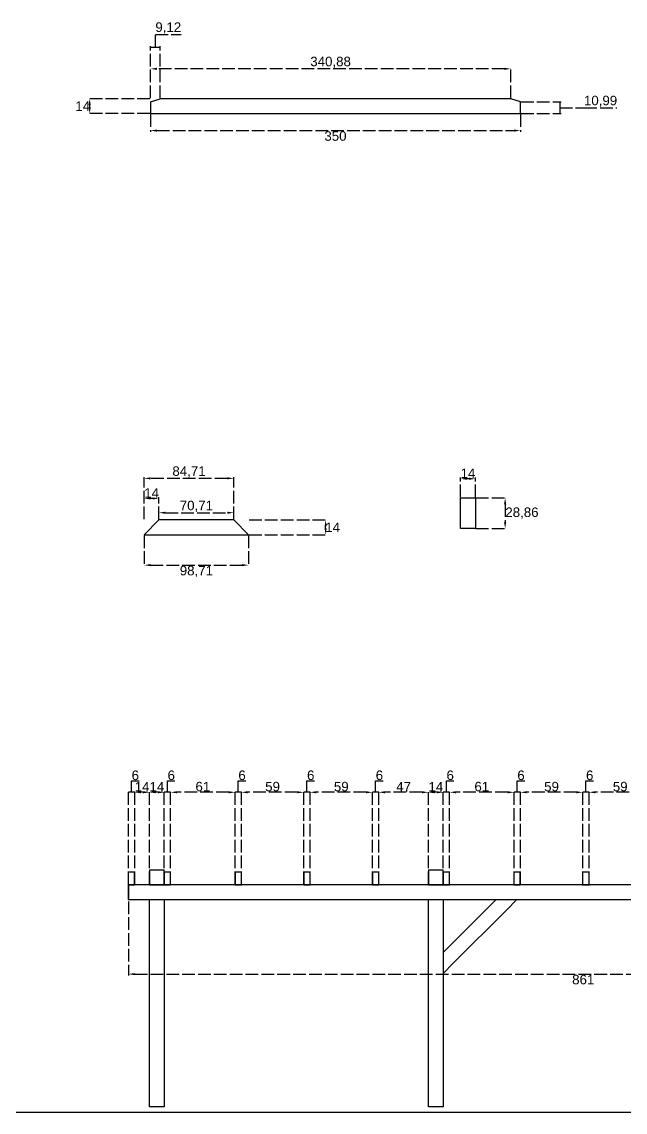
# Model space of a CAD drawing. Header units: millimetres. Extents: x 1435 to 6169, y 1613 to 2820.
# Drawn here: x 2487 to 3058, y 1789 to 2820 of the extents above; entities that cross this region are included whole.
import ezdxf

# ---------------------------------------------------------------- set-up
doc = ezdxf.new("R2010")
doc.units = ezdxf.units.MM
doc.linetypes.add('ACAD_ISO02W100', pattern=[15, 12, -3])
doc.styles.add('Beschriftung', font='Arial.ttf')
doc.dimstyles.new('ISO-25', dxfattribs={"dimtxt": 9, "dimasz": 6, "dimexe": 1.25, "dimexo": 0.625, "dimtad": 2, "dimtih": 1, "dimtoh": 1, "dimtxsty": 'Beschriftung', "dimcen": 2.5, "dimclrd": 6, "dimclre": 6, "dimclrt": 6, "dimadec": 0, "dimazin": 0, "dimtfac": 1, "dimtmove": 1, "dimatfit": 3, "dimfxl": 1, "dimarcsym": 0})

# ---------------------------------------------------------------- blocks, each defined once
blk = doc.blocks.new('*D14')
at = {"color": 6, "linetype": 'ACAD_ISO02W100', "lineweight": -2, "transparency": 16777216}
for p, q in [((2609.1, 2732.5), (2609.1, 2715.8)), ((2959.1, 2732.5), (2959.1, 2715.8)), ((2615.1, 2717), (2953.1, 2717))]:
    blk.add_line(p, q, dxfattribs=at)
at = {"color": 6, "transparency": 16777216}
for points in [[(2615.1, 2718), (2615.1, 2716), (2609.1, 2717)], [(2953.1, 2718), (2953.1, 2716), (2959.1, 2717)]]:
    blk.add_solid(points, dxfattribs=at)
at = {"layer": 'Defpoints', "color": 0, "transparency": 16777216}
for p in [(2609.1, 2733.1), (2959.1, 2733.1), (2959.1, 2717)]:
    blk.add_point(p, dxfattribs=at)
at = {"color": 6, "transparency": 16777216, "insert": (2784.1, 2711.8), "char_height": 9, "attachment_point": 5, "style": 'Beschriftung'}
blk.add_mtext('350', dxfattribs=at)
blk = doc.blocks.new('*D15')
at = {"color": 6, "linetype": 'ACAD_ISO02W100', "lineweight": -2, "transparency": 16777216}
for p, q in [((2959.7, 2744.1), (2997.6, 2744.1)), ((2996.4, 2744.1), (2996.4, 2733.1)), ((2996.4, 2744.1), (2996.4, 2733.1)), ((2959.7, 2733.1), (2997.6, 2733.1)), ((2996.4, 2738.6), (3019.6, 2738.6)), ((3019.6, 2738.6), (3050.4, 2738.6))]:
    blk.add_line(p, q, dxfattribs=at)
at = {"layer": 'Defpoints', "color": 0, "transparency": 16777216}
for p in [(2959.1, 2744.1), (2959.1, 2733.1), (2996.4, 2733.1)]:
    blk.add_point(p, dxfattribs=at)
at = {"color": 6, "transparency": 16777216, "insert": (3035, 2744.6), "char_height": 9, "attachment_point": 5, "style": 'Beschriftung'}
blk.add_mtext('10,99', dxfattribs=at)
blk = doc.blocks.new('*D16')
at = {"color": 6, "linetype": 'ACAD_ISO02W100', "lineweight": -2, "transparency": 16777216}
for p, q in [((2609.1, 2747.7), (2609.1, 2776.7)), ((2944, 2775.4), (2615.1, 2775.4)), ((2950, 2747.7), (2950, 2776.7))]:
    blk.add_line(p, q, dxfattribs=at)
at = {"color": 6, "transparency": 16777216}
for points in [[(2615.1, 2776.4), (2615.1, 2774.4), (2609.1, 2775.4)], [(2944, 2776.4), (2944, 2774.4), (2950, 2775.4)]]:
    blk.add_solid(points, dxfattribs=at)
at = {"layer": 'Defpoints', "color": 0, "transparency": 16777216}
for p in [(2609.1, 2775.4), (2609.1, 2747.1), (2950, 2747.1)]:
    blk.add_point(p, dxfattribs=at)
at = {"color": 6, "transparency": 16777216, "insert": (2779.5, 2781.5), "char_height": 9, "attachment_point": 5, "style": 'Beschriftung'}
blk.add_mtext('340,88', dxfattribs=at)
blk = doc.blocks.new('*D17')
at = {"color": 6, "linetype": 'ACAD_ISO02W100', "lineweight": -2, "transparency": 16777216}
for p, q in [((2613.7, 2795.5), (2613.7, 2807.9)), ((2613.7, 2807.9), (2638.2, 2807.9)), ((2609.1, 2747.7), (2609.1, 2796.8)), ((2618.2, 2795.5), (2609.1, 2795.5)), ((2618.2, 2795.5), (2609.1, 2795.5)), ((2618.2, 2747.7), (2618.2, 2796.8))]:
    blk.add_line(p, q, dxfattribs=at)
at = {"layer": 'Defpoints', "color": 0, "transparency": 16777216}
for p in [(2609.1, 2795.5), (2609.1, 2747.1), (2618.2, 2747.1)]:
    blk.add_point(p, dxfattribs=at)
at = {"color": 6, "transparency": 16777216, "insert": (2625.9, 2814), "char_height": 9, "attachment_point": 5, "style": 'Beschriftung'}
blk.add_mtext('9,12', dxfattribs=at)
blk = doc.blocks.new('*D18')
at = {"color": 6, "linetype": 'ACAD_ISO02W100', "lineweight": -2, "transparency": 16777216}
for p, q in [((2608.5, 2747.1), (2550.3, 2747.1)), ((2608.5, 2733.1), (2550.3, 2733.1)), ((2551.5, 2739.1), (2551.5, 2741.1))]:
    blk.add_line(p, q, dxfattribs=at)
at = {"color": 6, "transparency": 16777216}
for points in [[(2550.5, 2741.1), (2552.5, 2741.1), (2551.5, 2747.1)], [(2550.5, 2739.1), (2552.5, 2739.1), (2551.5, 2733.1)]]:
    blk.add_solid(points, dxfattribs=at)
at = {"layer": 'Defpoints', "color": 0, "transparency": 16777216}
for p in [(2551.5, 2747.1), (2609.1, 2747.1), (2609.1, 2733.1)]:
    blk.add_point(p, dxfattribs=at)
at = {"color": 6, "transparency": 16777216, "insert": (2544.9, 2740.1), "char_height": 9, "attachment_point": 5, "style": 'Beschriftung'}
blk.add_mtext('14', dxfattribs=at)
blk = doc.blocks.new('*D23')
at = {"color": 6, "linetype": 'ACAD_ISO02W100', "lineweight": -2, "transparency": 16777216}
for p, q in [((2603.1, 2334.1), (2603.1, 2304.8)), ((2701.8, 2334.1), (2701.8, 2304.8)), ((2609.1, 2306), (2695.8, 2306))]:
    blk.add_line(p, q, dxfattribs=at)
at = {"color": 6, "transparency": 16777216}
for points in [[(2609.1, 2307), (2609.1, 2305), (2603.1, 2306)], [(2695.8, 2307), (2695.8, 2305), (2701.8, 2306)]]:
    blk.add_solid(points, dxfattribs=at)
at = {"layer": 'Defpoints', "color": 0, "transparency": 16777216}
for p in [(2603.1, 2334.7), (2701.8, 2334.7), (2701.8, 2306)]:
    blk.add_point(p, dxfattribs=at)
at = {"color": 6, "transparency": 16777216, "insert": (2652.5, 2300), "char_height": 9, "attachment_point": 5, "style": 'Beschriftung'}
blk.add_mtext('98,71', dxfattribs=at)
blk = doc.blocks.new('*D24')
at = {"color": 6, "linetype": 'ACAD_ISO02W100', "lineweight": -2, "transparency": 16777216}
for p, q in [((2603.1, 2349.4), (2603.1, 2370.3)), ((2611.1, 2369.1), (2609.1, 2369.1)), ((2617.1, 2349.4), (2617.1, 2370.3))]:
    blk.add_line(p, q, dxfattribs=at)
at = {"color": 6, "transparency": 16777216}
for points in [[(2609.1, 2370.1), (2609.1, 2368.1), (2603.1, 2369.1)], [(2611.1, 2370.1), (2611.1, 2368.1), (2617.1, 2369.1)]]:
    blk.add_solid(points, dxfattribs=at)
at = {"layer": 'Defpoints', "color": 0, "transparency": 16777216}
for p in [(2603.1, 2369.1), (2603.1, 2348.7), (2617.1, 2348.7)]:
    blk.add_point(p, dxfattribs=at)
at = {"color": 6, "transparency": 16777216, "insert": (2610.1, 2374.2), "char_height": 9, "attachment_point": 5, "style": 'Beschriftung'}
blk.add_mtext('14', dxfattribs=at)
blk = doc.blocks.new('*D25')
at = {"color": 6, "linetype": 'ACAD_ISO02W100', "lineweight": -2, "transparency": 16777216}
for p, q in [((2603.1, 2349.4), (2603.1, 2389.3)), ((2681.8, 2388.1), (2609.1, 2388.1)), ((2687.8, 2349.4), (2687.8, 2389.3))]:
    blk.add_line(p, q, dxfattribs=at)
at = {"color": 6, "transparency": 16777216}
for points in [[(2609.1, 2389.1), (2609.1, 2387.1), (2603.1, 2388.1)], [(2681.8, 2389.1), (2681.8, 2387.1), (2687.8, 2388.1)]]:
    blk.add_solid(points, dxfattribs=at)
at = {"layer": 'Defpoints', "color": 0, "transparency": 16777216}
for p in [(2603.1, 2388.1), (2603.1, 2348.7), (2687.8, 2348.7)]:
    blk.add_point(p, dxfattribs=at)
at = {"color": 6, "transparency": 16777216, "insert": (2645.5, 2394.1), "char_height": 9, "attachment_point": 5, "style": 'Beschriftung'}
blk.add_mtext('84,71', dxfattribs=at)
blk = doc.blocks.new('*D26')
at = {"color": 6, "linetype": 'ACAD_ISO02W100', "lineweight": -2, "transparency": 16777216}
for p, q in [((2702.4, 2348.7), (2776.1, 2348.7)), ((2774.8, 2340.7), (2774.8, 2342.7)), ((2702.4, 2334.7), (2776.1, 2334.7))]:
    blk.add_line(p, q, dxfattribs=at)
at = {"color": 6, "transparency": 16777216}
for points in [[(2773.8, 2342.7), (2775.8, 2342.7), (2774.8, 2348.7)], [(2773.8, 2340.7), (2775.8, 2340.7), (2774.8, 2334.7)]]:
    blk.add_solid(points, dxfattribs=at)
at = {"layer": 'Defpoints', "color": 0, "transparency": 16777216}
for p in [(2701.8, 2348.7), (2774.8, 2348.7), (2701.8, 2334.7)]:
    blk.add_point(p, dxfattribs=at)
at = {"color": 6, "transparency": 16777216, "insert": (2781.4, 2341.7), "char_height": 9, "attachment_point": 5, "style": 'Beschriftung'}
blk.add_mtext('14', dxfattribs=at)
blk = doc.blocks.new('*D31')
at = {"color": 6, "linetype": 'ACAD_ISO02W100', "lineweight": -2, "transparency": 16777216}
for p, q in [((2917.1, 2369.6), (2945.9, 2369.6)), ((2944.7, 2363.6), (2944.7, 2346.7)), ((2917.1, 2340.7), (2945.9, 2340.7))]:
    blk.add_line(p, q, dxfattribs=at)
at = {"color": 6, "transparency": 16777216}
for points in [[(2943.7, 2363.6), (2945.7, 2363.6), (2944.7, 2369.6)], [(2943.7, 2346.7), (2945.7, 2346.7), (2944.7, 2340.7)]]:
    blk.add_solid(points, dxfattribs=at)
at = {"layer": 'Defpoints', "color": 0, "transparency": 16777216}
for p in [(2916.5, 2369.6), (2916.5, 2340.7), (2944.7, 2340.7)]:
    blk.add_point(p, dxfattribs=at)
at = {"color": 6, "transparency": 16777216, "insert": (2960.6, 2355.2), "char_height": 9, "attachment_point": 5, "style": 'Beschriftung'}
blk.add_mtext('28,86', dxfattribs=at)
blk = doc.blocks.new('*D32')
at = {"color": 6, "linetype": 'ACAD_ISO02W100', "lineweight": -2, "transparency": 16777216}
for p, q in [((2902.5, 2370.2), (2902.5, 2389)), ((2910.5, 2387.7), (2908.5, 2387.7)), ((2916.5, 2370.2), (2916.5, 2389))]:
    blk.add_line(p, q, dxfattribs=at)
at = {"color": 6, "transparency": 16777216}
for points in [[(2908.5, 2388.7), (2908.5, 2386.7), (2902.5, 2387.7)], [(2910.5, 2388.7), (2910.5, 2386.7), (2916.5, 2387.7)]]:
    blk.add_solid(points, dxfattribs=at)
at = {"layer": 'Defpoints', "color": 0, "transparency": 16777216}
for p in [(2902.5, 2387.7), (2902.5, 2369.6), (2916.5, 2369.6)]:
    blk.add_point(p, dxfattribs=at)
at = {"color": 6, "transparency": 16777216, "insert": (2909.5, 2392.9), "char_height": 9, "attachment_point": 5, "style": 'Beschriftung'}
blk.add_mtext('14', dxfattribs=at)
blk = doc.blocks.new('*D33')
at = {"color": 6, "linetype": 'ACAD_ISO02W100', "lineweight": -2, "transparency": 16777216}
for p, q in [((2617.1, 2349.4), (2617.1, 2356.8)), ((2623.1, 2355.6), (2681.8, 2355.6)), ((2687.8, 2349.4), (2687.8, 2356.8))]:
    blk.add_line(p, q, dxfattribs=at)
at = {"color": 6, "transparency": 16777216}
for points in [[(2623.1, 2356.6), (2623.1, 2354.6), (2617.1, 2355.6)], [(2681.8, 2356.6), (2681.8, 2354.6), (2687.8, 2355.6)]]:
    blk.add_solid(points, dxfattribs=at)
at = {"layer": 'Defpoints', "color": 0, "transparency": 16777216}
for p in [(2687.8, 2355.6), (2617.1, 2348.7), (2687.8, 2348.7)]:
    blk.add_point(p, dxfattribs=at)
at = {"color": 6, "transparency": 16777216, "insert": (2652.5, 2361.6), "char_height": 9, "attachment_point": 5, "style": 'Beschriftung'}
blk.add_mtext('70,71', dxfattribs=at)
blk = doc.blocks.new('*D76')
at = {"color": 6, "linetype": 'ACAD_ISO02W100', "lineweight": -2, "transparency": 16777216}
for p, q in [((2608.1, 2004.3), (2608.1, 2092.5)), ((2616.1, 2091.2), (2614.1, 2091.2)), ((2622.1, 2004.3), (2622.1, 2092.5))]:
    blk.add_line(p, q, dxfattribs=at)
at = {"color": 6, "transparency": 16777216}
for points in [[(2614.1, 2092.2), (2614.1, 2090.2), (2608.1, 2091.2)], [(2616.1, 2092.2), (2616.1, 2090.2), (2622.1, 2091.2)]]:
    blk.add_solid(points, dxfattribs=at)
at = {"layer": 'Defpoints', "color": 0, "transparency": 16777216}
for p in [(2608.1, 2091.2), (2608.1, 2003.6), (2622.1, 2003.6)]:
    blk.add_point(p, dxfattribs=at)
at = {"color": 6, "transparency": 16777216, "insert": (2615.1, 2096.4), "char_height": 9, "attachment_point": 5, "style": 'Beschriftung'}
blk.add_mtext('14', dxfattribs=at)
blk = doc.blocks.new('*D77')
at = {"color": 6, "linetype": 'ACAD_ISO02W100', "lineweight": -2, "transparency": 16777216}
for p, q in [((2625.1, 2091.2), (2625.1, 2102)), ((2625.1, 2102), (2632.2, 2102)), ((2622.1, 2004.3), (2622.1, 2092.5)), ((2628.1, 2091.2), (2622.1, 2091.2)), ((2628.1, 2091.2), (2622.1, 2091.2)), ((2628.1, 2004.3), (2628.1, 2092.5))]:
    blk.add_line(p, q, dxfattribs=at)
at = {"layer": 'Defpoints', "color": 0, "transparency": 16777216}
for p in [(2622.1, 2091.2), (2622.1, 2003.6), (2628.1, 2003.6)]:
    blk.add_point(p, dxfattribs=at)
at = {"color": 6, "transparency": 16777216, "insert": (2628.7, 2107.2), "char_height": 9, "attachment_point": 5, "style": 'Beschriftung'}
blk.add_mtext('6', dxfattribs=at)
blk = doc.blocks.new('*D78')
at = {"color": 6, "linetype": 'ACAD_ISO02W100', "lineweight": -2, "transparency": 16777216}
for p, q in [((2628.1, 2004.3), (2628.1, 2092.5)), ((2683.1, 2091.2), (2634.1, 2091.2)), ((2689.1, 2004.3), (2689.1, 2092.5))]:
    blk.add_line(p, q, dxfattribs=at)
at = {"color": 6, "transparency": 16777216}
for points in [[(2634.1, 2092.2), (2634.1, 2090.2), (2628.1, 2091.2)], [(2683.1, 2092.2), (2683.1, 2090.2), (2689.1, 2091.2)]]:
    blk.add_solid(points, dxfattribs=at)
at = {"layer": 'Defpoints', "color": 0, "transparency": 16777216}
for p in [(2628.1, 2091.2), (2628.1, 2003.6), (2689.1, 2003.6)]:
    blk.add_point(p, dxfattribs=at)
at = {"color": 6, "transparency": 16777216, "insert": (2658.6, 2096.5), "char_height": 9, "attachment_point": 5, "style": 'Beschriftung'}
blk.add_mtext('61', dxfattribs=at)
blk = doc.blocks.new('*D79')
at = {"color": 6, "linetype": 'ACAD_ISO02W100', "lineweight": -2, "transparency": 16777216}
for p, q in [((2692.1, 2091.2), (2692.1, 2102)), ((2692.1, 2102), (2699.2, 2102)), ((2689.1, 2004.3), (2689.1, 2092.5)), ((2695.1, 2091.2), (2689.1, 2091.2)), ((2695.1, 2091.2), (2689.1, 2091.2)), ((2695.1, 2004.3), (2695.1, 2092.5))]:
    blk.add_line(p, q, dxfattribs=at)
at = {"layer": 'Defpoints', "color": 0, "transparency": 16777216}
for p in [(2689.1, 2091.2), (2689.1, 2003.6), (2695.1, 2003.6)]:
    blk.add_point(p, dxfattribs=at)
at = {"color": 6, "transparency": 16777216, "insert": (2695.7, 2107.2), "char_height": 9, "attachment_point": 5, "style": 'Beschriftung'}
blk.add_mtext('6', dxfattribs=at)
blk = doc.blocks.new('*D80')
at = {"color": 6, "linetype": 'ACAD_ISO02W100', "lineweight": -2, "transparency": 16777216}
for p, q in [((2695.1, 2004.3), (2695.1, 2092.5)), ((2748.1, 2091.2), (2701.1, 2091.2)), ((2754.1, 2004.3), (2754.1, 2092.5))]:
    blk.add_line(p, q, dxfattribs=at)
at = {"color": 6, "transparency": 16777216}
for points in [[(2701.1, 2092.2), (2701.1, 2090.2), (2695.1, 2091.2)], [(2748.1, 2092.2), (2748.1, 2090.2), (2754.1, 2091.2)]]:
    blk.add_solid(points, dxfattribs=at)
at = {"layer": 'Defpoints', "color": 0, "transparency": 16777216}
for p in [(2695.1, 2091.2), (2695.1, 2003.6), (2754.1, 2003.6)]:
    blk.add_point(p, dxfattribs=at)
at = {"color": 6, "transparency": 16777216, "insert": (2724.6, 2096.5), "char_height": 9, "attachment_point": 5, "style": 'Beschriftung'}
blk.add_mtext('59', dxfattribs=at)
blk = doc.blocks.new('*D81')
at = {"color": 6, "linetype": 'ACAD_ISO02W100', "lineweight": -2, "transparency": 16777216}
for p, q in [((2757.1, 2091.2), (2757.1, 2102)), ((2757.1, 2102), (2764.2, 2102)), ((2754.1, 2004.3), (2754.1, 2092.5)), ((2760.1, 2091.2), (2754.1, 2091.2)), ((2760.1, 2091.2), (2754.1, 2091.2)), ((2760.1, 2004.3), (2760.1, 2092.5))]:
    blk.add_line(p, q, dxfattribs=at)
at = {"layer": 'Defpoints', "color": 0, "transparency": 16777216}
for p in [(2754.1, 2091.2), (2754.1, 2003.6), (2760.1, 2003.6)]:
    blk.add_point(p, dxfattribs=at)
at = {"color": 6, "transparency": 16777216, "insert": (2760.7, 2107.2), "char_height": 9, "attachment_point": 5, "style": 'Beschriftung'}
blk.add_mtext('6', dxfattribs=at)
blk = doc.blocks.new('*D82')
at = {"color": 6, "linetype": 'ACAD_ISO02W100', "lineweight": -2, "transparency": 16777216}
for p, q in [((2760.1, 2004.3), (2760.1, 2092.5)), ((2813.1, 2091.2), (2766.1, 2091.2)), ((2819.1, 2004.3), (2819.1, 2092.5))]:
    blk.add_line(p, q, dxfattribs=at)
at = {"color": 6, "transparency": 16777216}
for points in [[(2766.1, 2092.2), (2766.1, 2090.2), (2760.1, 2091.2)], [(2813.1, 2092.2), (2813.1, 2090.2), (2819.1, 2091.2)]]:
    blk.add_solid(points, dxfattribs=at)
at = {"layer": 'Defpoints', "color": 0, "transparency": 16777216}
for p in [(2760.1, 2091.2), (2760.1, 2003.6), (2819.1, 2003.6)]:
    blk.add_point(p, dxfattribs=at)
at = {"color": 6, "transparency": 16777216, "insert": (2789.6, 2096.5), "char_height": 9, "attachment_point": 5, "style": 'Beschriftung'}
blk.add_mtext('59', dxfattribs=at)
blk = doc.blocks.new('*D83')
at = {"color": 6, "linetype": 'ACAD_ISO02W100', "lineweight": -2, "transparency": 16777216}
for p, q in [((2825.1, 2004.3), (2825.1, 2092.5)), ((2866.1, 2091.2), (2831.1, 2091.2)), ((2872.1, 2004.3), (2872.1, 2092.5))]:
    blk.add_line(p, q, dxfattribs=at)
at = {"color": 6, "transparency": 16777216}
for points in [[(2831.1, 2092.2), (2831.1, 2090.2), (2825.1, 2091.2)], [(2866.1, 2092.2), (2866.1, 2090.2), (2872.1, 2091.2)]]:
    blk.add_solid(points, dxfattribs=at)
at = {"layer": 'Defpoints', "color": 0, "transparency": 16777216}
for p in [(2825.1, 2091.2), (2825.1, 2003.6), (2872.1, 2003.6)]:
    blk.add_point(p, dxfattribs=at)
at = {"color": 6, "transparency": 16777216, "insert": (2848.6, 2096.4), "char_height": 9, "attachment_point": 5, "style": 'Beschriftung'}
blk.add_mtext('47', dxfattribs=at)
blk = doc.blocks.new('*D84')
at = {"color": 6, "linetype": 'ACAD_ISO02W100', "lineweight": -2, "transparency": 16777216}
for p, q in [((2822.1, 2091.2), (2822.1, 2102)), ((2822.1, 2102), (2829.2, 2102)), ((2819.1, 2004.3), (2819.1, 2092.5)), ((2825.1, 2091.2), (2819.1, 2091.2)), ((2825.1, 2091.2), (2819.1, 2091.2)), ((2825.1, 2004.3), (2825.1, 2092.5))]:
    blk.add_line(p, q, dxfattribs=at)
at = {"layer": 'Defpoints', "color": 0, "transparency": 16777216}
for p in [(2819.1, 2091.2), (2819.1, 2003.6), (2825.1, 2003.6)]:
    blk.add_point(p, dxfattribs=at)
at = {"color": 6, "transparency": 16777216, "insert": (2825.7, 2107.2), "char_height": 9, "attachment_point": 5, "style": 'Beschriftung'}
blk.add_mtext('6', dxfattribs=at)
blk = doc.blocks.new('*D85')
at = {"color": 6, "linetype": 'ACAD_ISO02W100', "lineweight": -2, "transparency": 16777216}
for p, q in [((2872.1, 2004.3), (2872.1, 2092.5)), ((2880.1, 2091.2), (2878.1, 2091.2)), ((2886.1, 2004.3), (2886.1, 2092.5))]:
    blk.add_line(p, q, dxfattribs=at)
at = {"color": 6, "transparency": 16777216}
for points in [[(2878.1, 2092.2), (2878.1, 2090.2), (2872.1, 2091.2)], [(2880.1, 2092.2), (2880.1, 2090.2), (2886.1, 2091.2)]]:
    blk.add_solid(points, dxfattribs=at)
at = {"layer": 'Defpoints', "color": 0, "transparency": 16777216}
for p in [(2872.1, 2091.2), (2872.1, 2003.6), (2886.1, 2003.6)]:
    blk.add_point(p, dxfattribs=at)
at = {"color": 6, "transparency": 16777216, "insert": (2879.1, 2096.4), "char_height": 9, "attachment_point": 5, "style": 'Beschriftung'}
blk.add_mtext('14', dxfattribs=at)
blk = doc.blocks.new('*D86')
at = {"color": 6, "linetype": 'ACAD_ISO02W100', "lineweight": -2, "transparency": 16777216}
for p, q in [((2889.1, 2091.2), (2889.1, 2102)), ((2889.1, 2102), (2896.2, 2102)), ((2886.1, 2004.3), (2886.1, 2092.5)), ((2892.1, 2091.2), (2886.1, 2091.2)), ((2892.1, 2091.2), (2886.1, 2091.2)), ((2892.1, 2004.3), (2892.1, 2092.5))]:
    blk.add_line(p, q, dxfattribs=at)
at = {"layer": 'Defpoints', "color": 0, "transparency": 16777216}
for p in [(2886.1, 2091.2), (2886.1, 2003.6), (2892.1, 2003.6)]:
    blk.add_point(p, dxfattribs=at)
at = {"color": 6, "transparency": 16777216, "insert": (2892.7, 2107.2), "char_height": 9, "attachment_point": 5, "style": 'Beschriftung'}
blk.add_mtext('6', dxfattribs=at)
blk = doc.blocks.new('*D87')
at = {"color": 6, "linetype": 'ACAD_ISO02W100', "lineweight": -2, "transparency": 16777216}
for p, q in [((2892.1, 2004.3), (2892.1, 2092.5)), ((2947.1, 2091.2), (2898.1, 2091.2)), ((2953.1, 2004.3), (2953.1, 2092.5))]:
    blk.add_line(p, q, dxfattribs=at)
at = {"color": 6, "transparency": 16777216}
for points in [[(2898.1, 2092.2), (2898.1, 2090.2), (2892.1, 2091.2)], [(2947.1, 2092.2), (2947.1, 2090.2), (2953.1, 2091.2)]]:
    blk.add_solid(points, dxfattribs=at)
at = {"layer": 'Defpoints', "color": 0, "transparency": 16777216}
for p in [(2892.1, 2091.2), (2892.1, 2003.6), (2953.1, 2003.6)]:
    blk.add_point(p, dxfattribs=at)
at = {"color": 6, "transparency": 16777216, "insert": (2922.6, 2096.5), "char_height": 9, "attachment_point": 5, "style": 'Beschriftung'}
blk.add_mtext('61', dxfattribs=at)
blk = doc.blocks.new('*D88')
at = {"color": 6, "linetype": 'ACAD_ISO02W100', "lineweight": -2, "transparency": 16777216}
for p, q in [((2956.1, 2091.2), (2956.1, 2102)), ((2956.1, 2102), (2963.2, 2102)), ((2953.1, 2004.3), (2953.1, 2092.5)), ((2959.1, 2091.2), (2953.1, 2091.2)), ((2959.1, 2091.2), (2953.1, 2091.2)), ((2959.1, 2004.3), (2959.1, 2092.5))]:
    blk.add_line(p, q, dxfattribs=at)
at = {"layer": 'Defpoints', "color": 0, "transparency": 16777216}
for p in [(2953.1, 2091.2), (2953.1, 2003.6), (2959.1, 2003.6)]:
    blk.add_point(p, dxfattribs=at)
at = {"color": 6, "transparency": 16777216, "insert": (2959.7, 2107.2), "char_height": 9, "attachment_point": 5, "style": 'Beschriftung'}
blk.add_mtext('6', dxfattribs=at)
blk = doc.blocks.new('*D89')
at = {"color": 6, "linetype": 'ACAD_ISO02W100', "lineweight": -2, "transparency": 16777216}
for p, q in [((2959.1, 2004.3), (2959.1, 2092.5)), ((3012.1, 2091.2), (2965.1, 2091.2)), ((3018.1, 2004.3), (3018.1, 2092.5))]:
    blk.add_line(p, q, dxfattribs=at)
at = {"color": 6, "transparency": 16777216}
for points in [[(2965.1, 2092.2), (2965.1, 2090.2), (2959.1, 2091.2)], [(3012.1, 2092.2), (3012.1, 2090.2), (3018.1, 2091.2)]]:
    blk.add_solid(points, dxfattribs=at)
at = {"layer": 'Defpoints', "color": 0, "transparency": 16777216}
for p in [(2959.1, 2091.2), (2959.1, 2003.6), (3018.1, 2003.6)]:
    blk.add_point(p, dxfattribs=at)
at = {"color": 6, "transparency": 16777216, "insert": (2988.6, 2096.5), "char_height": 9, "attachment_point": 5, "style": 'Beschriftung'}
blk.add_mtext('59', dxfattribs=at)
blk = doc.blocks.new('*D90')
at = {"color": 6, "linetype": 'ACAD_ISO02W100', "lineweight": -2, "transparency": 16777216}
for p, q in [((3021.1, 2091.2), (3021.1, 2102)), ((3021.1, 2102), (3028.2, 2102)), ((3018.1, 2004.3), (3018.1, 2092.5)), ((3024.1, 2091.2), (3018.1, 2091.2)), ((3024.1, 2091.2), (3018.1, 2091.2)), ((3024.1, 2004.3), (3024.1, 2092.5))]:
    blk.add_line(p, q, dxfattribs=at)
at = {"layer": 'Defpoints', "color": 0, "transparency": 16777216}
for p in [(3018.1, 2091.2), (3018.1, 2003.6), (3024.1, 2003.6)]:
    blk.add_point(p, dxfattribs=at)
at = {"color": 6, "transparency": 16777216, "insert": (3024.7, 2107.2), "char_height": 9, "attachment_point": 5, "style": 'Beschriftung'}
blk.add_mtext('6', dxfattribs=at)
blk = doc.blocks.new('*D91')
at = {"color": 6, "linetype": 'ACAD_ISO02W100', "lineweight": -2, "transparency": 16777216}
for p, q in [((3024.1, 2004.3), (3024.1, 2092.5)), ((3077.1, 2091.2), (3030.1, 2091.2)), ((3083.1, 2004.3), (3083.1, 2092.5))]:
    blk.add_line(p, q, dxfattribs=at)
at = {"color": 6, "transparency": 16777216}
for points in [[(3030.1, 2092.2), (3030.1, 2090.2), (3024.1, 2091.2)], [(3077.1, 2092.2), (3077.1, 2090.2), (3083.1, 2091.2)]]:
    blk.add_solid(points, dxfattribs=at)
at = {"layer": 'Defpoints', "color": 0, "transparency": 16777216}
for p in [(3024.1, 2091.2), (3024.1, 2003.6), (3083.1, 2003.6)]:
    blk.add_point(p, dxfattribs=at)
at = {"color": 6, "transparency": 16777216, "insert": (3053.6, 2096.5), "char_height": 9, "attachment_point": 5, "style": 'Beschriftung'}
blk.add_mtext('59', dxfattribs=at)
blk = doc.blocks.new('*D107')
at = {"color": 6, "linetype": 'ACAD_ISO02W100', "lineweight": -2, "transparency": 16777216}
for p, q in [((2594.1, 2004.3), (2594.1, 2092.5)), ((2602.1, 2091.2), (2600.1, 2091.2)), ((2608.1, 2004.3), (2608.1, 2092.5))]:
    blk.add_line(p, q, dxfattribs=at)
at = {"color": 6, "transparency": 16777216}
for points in [[(2600.1, 2092.2), (2600.1, 2090.2), (2594.1, 2091.2)], [(2602.1, 2092.2), (2602.1, 2090.2), (2608.1, 2091.2)]]:
    blk.add_solid(points, dxfattribs=at)
at = {"layer": 'Defpoints', "color": 0, "transparency": 16777216}
for p in [(2594.1, 2091.2), (2594.1, 2003.6), (2608.1, 2003.6)]:
    blk.add_point(p, dxfattribs=at)
at = {"color": 6, "transparency": 16777216, "insert": (2601.1, 2096.4), "char_height": 9, "attachment_point": 5, "style": 'Beschriftung'}
blk.add_mtext('14', dxfattribs=at)
blk = doc.blocks.new('*D108')
at = {"color": 6, "linetype": 'ACAD_ISO02W100', "lineweight": -2, "transparency": 16777216}
for p, q in [((2591.1, 2091.2), (2591.1, 2102)), ((2591.1, 2102), (2598.2, 2102)), ((2588.1, 2004.3), (2588.1, 2092.5)), ((2594.1, 2091.2), (2588.1, 2091.2)), ((2594.1, 2091.2), (2588.1, 2091.2)), ((2594.1, 2004.3), (2594.1, 2092.5))]:
    blk.add_line(p, q, dxfattribs=at)
at = {"layer": 'Defpoints', "color": 0, "transparency": 16777216}
for p in [(2588.1, 2091.2), (2588.1, 2003.6), (2594.1, 2003.6)]:
    blk.add_point(p, dxfattribs=at)
at = {"color": 6, "transparency": 16777216, "insert": (2594.7, 2107.2), "char_height": 9, "attachment_point": 5, "style": 'Beschriftung'}
blk.add_mtext('6', dxfattribs=at)
blk = doc.blocks.new('*D109')
at = {"color": 6, "linetype": 'ACAD_ISO02W100', "lineweight": -2, "transparency": 16777216}
for p, q in [((2588.1, 2003), (2588.1, 1917.9)), ((3449.1, 2003), (3449.1, 1917.9)), ((2594.1, 1919.2), (3443.1, 1919.2))]:
    blk.add_line(p, q, dxfattribs=at)
at = {"color": 6, "transparency": 16777216}
for points in [[(2594.1, 1920.2), (2594.1, 1918.2), (2588.1, 1919.2)], [(3443.1, 1920.2), (3443.1, 1918.2), (3449.1, 1919.2)]]:
    blk.add_solid(points, dxfattribs=at)
at = {"layer": 'Defpoints', "color": 0, "transparency": 16777216}
for p in [(2588.1, 2003.6), (3449.1, 2003.6), (3449.1, 1919.2)]:
    blk.add_point(p, dxfattribs=at)
at = {"color": 6, "transparency": 16777216, "insert": (3018.6, 1914), "char_height": 9, "attachment_point": 5, "style": 'Beschriftung'}
blk.add_mtext('861', dxfattribs=at)

msp = doc.modelspace()

# ---------------------------------------------------------------- linework, layer by layer
for p, q in [((2609.1, 2744.08), (2618.222, 2747.094)), ((2959.1, 2744.08), (2949.978, 2747.094)), ((2886.057, 1939.631), (2936.057, 1989.631)), ((2945.956, 1979.731), (2955.856, 1989.631)), ((2895.956, 1929.731), (2945.956, 1979.731)), ((2895.956, 1929.731), (2886.057, 1919.832)), ((2419.152, 1788.631), (3460.297, 1788.631))]:
    msp.add_line(p, q)
for points in [[(2609.1, 2744.08), (2609.1, 2733.094), (2959.1, 2733.094), (2959.1, 2744.08)], [(2949.978, 2747.094), (2618.222, 2747.094)], [(2872.057, 2003.631), (2886.057, 2003.631)], [(2622.057, 1989.631), (2622.057, 1793.631), (2608.057, 1793.631), (2608.057, 1989.631)], [(2622.057, 1989.631), (3400.057, 1989.631)], [(2886.057, 1989.631), (2886.057, 1793.631), (2872.057, 1793.631), (2872.057, 1989.631)]]:
    msp.add_lwpolyline(points)
for points in [[(2902.519, 2369.598), (2916.519, 2369.598), (2916.519, 2340.74), (2902.519, 2340.74)], [(2617.101, 2334.749), (2687.812, 2334.749), (2701.812, 2334.749), (2687.812, 2348.749), (2617.101, 2348.749), (2603.101, 2334.749)], [(2588.057, 2003.631), (2594.057, 2003.631), (2594.057, 2015.631), (2588.057, 2015.631)], [(2608.057, 2003.631), (2622.057, 2003.631), (2622.057, 2017.631), (2608.057, 2017.631)], [(2622.057, 2003.631), (2628.057, 2003.631), (2628.057, 2015.631), (2622.057, 2015.631)], [(2689.057, 2003.631), (2695.057, 2003.631), (2695.057, 2015.631), (2689.057, 2015.631)], [(2754.057, 2003.631), (2760.057, 2003.631), (2760.057, 2015.631), (2754.057, 2015.631)], [(2819.057, 2003.631), (2825.057, 2003.631), (2825.057, 2015.631), (2819.057, 2015.631)], [(2872.057, 2003.631), (2886.057, 2003.631), (2886.057, 2017.631), (2872.057, 2017.631)], [(2886.057, 2003.631), (2892.057, 2003.631), (2892.057, 2015.631), (2886.057, 2015.631)], [(2953.057, 2003.631), (2959.057, 2003.631), (2959.057, 2015.631), (2953.057, 2015.631)], [(3018.057, 2003.631), (3024.057, 2003.631), (3024.057, 2015.631), (3018.057, 2015.631)], [(3414.057, 2003.631), (2588.057, 2003.631), (2588.057, 1989.631), (2608.057, 1989.631), (3414.057, 1989.631), (3449.057, 1989.631), (3449.057, 2003.631)]]:
    msp.add_lwpolyline(points, close=True)

# ---------------------------------------------------------------- dimensions: what is measured, and where the dimension line sits
for base, p1, p2, picture, middle in [((2609.1, 2795.547), (2618.222, 2747.094), (2609.1, 2747.094), '*D17', (2614.286, 2813.96)), ((2609.1, 2775.433), (2949.978, 2747.094), (2609.1, 2747.094), '*D16', (2779.539, 2781.466)), ((2959.1, 2717.027), (2609.1, 2733.094), (2959.1, 2733.094), '*D14', (2784.1, 2711.804)), ((2603.101, 2388.084), (2687.812, 2348.749), (2603.101, 2348.749), '*D25', (2645.457, 2394.118)), ((2902.519, 2387.711), (2916.519, 2369.598), (2902.519, 2369.598), '*D32', (2909.519, 2392.855)), ((2603.101, 2369.065), (2617.101, 2348.749), (2603.101, 2348.749), '*D24', (2610.101, 2374.208)), ((2687.812, 2355.589), (2617.101, 2348.749), (2687.812, 2348.749), '*D33', (2652.457, 2361.623)), ((2701.812, 2306.01), (2603.101, 2334.749), (2701.812, 2334.749), '*D23', (2652.457, 2299.976)), ((2588.057, 2091.241), (2594.057, 2003.631), (2588.057, 2003.631), '*D108', (2591.682, 2107.214)), ((2622.057, 2091.241), (2628.057, 2003.631), (2622.057, 2003.631), '*D77', (2625.682, 2107.214)), ((2689.057, 2091.241), (2695.057, 2003.631), (2689.057, 2003.631), '*D79', (2692.682, 2107.214)), ((2754.057, 2091.241), (2760.057, 2003.631), (2754.057, 2003.631), '*D81', (2757.682, 2107.214)), ((2819.057, 2091.241), (2825.057, 2003.631), (2819.057, 2003.631), '*D84', (2822.682, 2107.214)), ((2886.057, 2091.241), (2892.057, 2003.631), (2886.057, 2003.631), '*D86', (2889.682, 2107.214)), ((2953.057, 2091.241), (2959.057, 2003.631), (2953.057, 2003.631), '*D88', (2956.682, 2107.214)), ((3018.057, 2091.241), (3024.057, 2003.631), (3018.057, 2003.631), '*D90', (3021.682, 2107.214)), ((2594.057, 2091.241), (2608.057, 2003.631), (2594.057, 2003.631), '*D107', (2601.057, 2096.385)), ((2608.057, 2091.241), (2622.057, 2003.631), (2608.057, 2003.631), '*D76', (2615.057, 2096.385)), ((2628.057, 2091.241), (2689.057, 2003.631), (2628.057, 2003.631), '*D78', (2658.557, 2096.462)), ((2695.057, 2091.241), (2754.057, 2003.631), (2695.057, 2003.631), '*D80', (2724.557, 2096.462)), ((2760.057, 2091.241), (2819.057, 2003.631), (2760.057, 2003.631), '*D82', (2789.557, 2096.462)), ((2825.057, 2091.241), (2872.057, 2003.631), (2825.057, 2003.631), '*D83', (2848.557, 2096.366)), ((2872.057, 2091.241), (2886.057, 2003.631), (2872.057, 2003.631), '*D85', (2879.057, 2096.385)), ((2892.057, 2091.241), (2953.057, 2003.631), (2892.057, 2003.631), '*D87', (2922.557, 2096.462)), ((2959.057, 2091.241), (3018.057, 2003.631), (2959.057, 2003.631), '*D89', (2988.557, 2096.462)), ((3024.057, 2091.241), (3083.057, 2003.631), (3024.057, 2003.631), '*D91', (3053.557, 2096.462)), ((3449.057, 1919.176), (2588.057, 2003.631), (3449.057, 2003.631), '*D109', (3018.557, 1913.955))]:
    dim = msp.add_linear_dim(base=base, p1=p1, p2=p2, dimstyle='ISO-25')
    dim.commit()
    dim.dimension.update_dxf_attribs({"geometry": picture, "text_midpoint": middle})
for base, p1, p2, picture, middle in [((2551.513, 2747.094), (2609.1, 2733.094), (2609.1, 2747.094), '*D18', (2544.884, 2740.094)), ((2996.393, 2733.094), (2959.1, 2744.08), (2959.1, 2733.094), '*D15', (3020.215, 2744.621)), ((2944.696, 2340.74), (2916.519, 2369.598), (2916.519, 2340.74), '*D31', (2960.579, 2355.169))]:
    dim = msp.add_linear_dim(base=base, p1=p1, p2=p2, angle=90, dimstyle='ISO-25')
    dim.commit()
    dim.dimension.update_dxf_attribs({"geometry": picture, "text_midpoint": middle})
dim = msp.add_aligned_dim(p1=(2701.812, 2334.749), p2=(2701.812, 2348.749), distance=-72.989, dimstyle='ISO-25')
dim.commit()
dim.dimension.update_dxf_attribs({"geometry": '*D26', "text_midpoint": (2781.43, 2341.749)})

doc.saveas('drawing.dxf')
